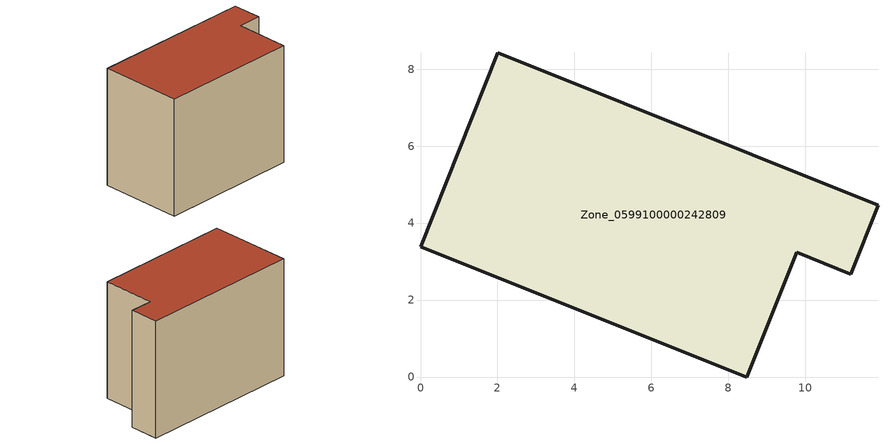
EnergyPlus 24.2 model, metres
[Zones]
Zone_0599100000242809
 floor ground (C_G): 0,3.39 2.01,8.42 11.89,4.46 11.18,2.67 9.78,3.24 8.48,0 z0.36
 wall outside (C_F): 2.01,8.42 0,3.39 8.48,0 9.78,3.24 11.18,2.67 11.89,4.46 2.01,8.42 z0.36:8.07
 roof outside (C_R): 11.89,4.46 2.01,8.42 0,3.39 8.48,0 9.78,3.24 11.18,2.67 z8.07
[BUILDING]
Pand.0599100000242809: North Axis=0; Terrain=City; Loads Convergence Tolerance Value=0.04; Temperature Convergence Tolerance Value=0.4; Solar Distribution=FullExterior; Maximum Number of Warmup Days=25; Minimum Number of Warmup Days=1
[Site:Location]
Rotterdam.The.Hague.AP_ZH_NLD Design_Conditions: Latitude=51.96; Longitude=4.45; Time Zone=1; Elevation=-4.5
[SITE:GROUNDTEMPERATURE:BUILDINGSURFACE]
18, 18, 18, 18, 18, 18, 18, 18, 18, 18, 18, 18
[MATERIAL] Thermal Absorptance=0.9; Solar Absorptance=0.7; Visible Absorptance=0.7
Name | Roughness | Thickness | Conductivity | Density | Specific Heat
G.TI.1975-1991 | MediumSmooth | 0.15 | 0.288461 | 540 | 1210
F.TI.1975-1991 | Rough | 0.3 | 0.230769 | 1920 | 840
R.TI.1975-1991 | MediumRough | 0.2 | 0.153846 | 1500 | 1000
[CONSTRUCTION]
C_G: G.TI.1975-1991
C_F: F.TI.1975-1991
C_R: R.TI.1975-1991
[ZONE]
Zone_0599100000242809: Type=1; Multiplier=1; Ceiling Height=Autocalculate; Volume=Autocalculate; Floor Area=autocalculate; Part of Total Floor Area=Yes
[ZONEINFILTRATION:DESIGNFLOWRATE]
Infil_Zone_0599100000242809: Zone or ZoneList or Space or SpaceList=Zone_0599100000242809; Schedule=AlwaysOn; Design Flow Rate Calculation Method=Flow/Area; Flow Rate per Floor Area=0.003; Constant Term Coefficient=1; Temperature Term Coefficient=0; Velocity Term Coefficient=0; Velocity Squared Term Coefficient=0
[HVACTEMPLATE:ZONE:IDEALLOADSAIRSYSTEM]
Zone_0599100000242809: Maximum Heating Supply Air Temperature=50; Minimum Cooling Supply Air Temperature=13; Maximum Heating Supply Air Humidity Ratio=0.0156; Minimum Cooling Supply Air Humidity Ratio=0.0077; Heating Limit=NoLimit; Cooling Limit=NoLimit; Dehumidification Control Type=ConstantSensibleHeatRatio; Cooling Sensible Heat Ratio=0.7; Dehumidification Setpoint=60; Humidification Control Type=None; Humidification Setpoint=30; Outdoor Air Method=None; Outdoor Air Flow Rate per Person=0.00944; Outdoor Air Flow Rate per Zone Floor Area=0; Outdoor Air Flow Rate per Zone=0; Demand Controlled Ventilation Type=None; Outdoor Air Economizer Type=NoEconomizer; Heat Recovery Type=None; Sensible Heat Recovery Effectiveness=0.7; Latent Heat Recovery Effectiveness=0.65
[ZONECONTROL:THERMOSTAT]
ThermostatControl_Zone_0599100000242809: Zone or ZoneList=Zone_0599100000242809; Control Type Schedule=DualSetpointControlType; Control 1=Thermostat_Zone_0599100000242809; Temperature Difference Between Cutout And Setpoint=0
[THERMOSTATSETPOINT:DUALSETPOINT]
Thermostat_Zone_0599100000242809: Heating Setpoint Temperature Schedule=HeatingSetpoint_Zone_0599100000242809; Cooling Setpoint Temperature Schedule=CoolingSetpoint_Zone_0599100000242809
[SCHEDULE:COMPACT]
HeatingSetpoint_Zone_0599100000242809: Through: 12/31, For: AllDays, Until: 24:00, 21
CoolingSetpoint_Zone_0599100000242809: Through: 12/31, For: AllDays, Until: 24:00, 24
DualSetpointControlType: Through: 12/31, For: AllDays, Until: 24:00, 4
AlwaysOn: Through: 12/31, For: AllDays, Until: 24:00, 1
